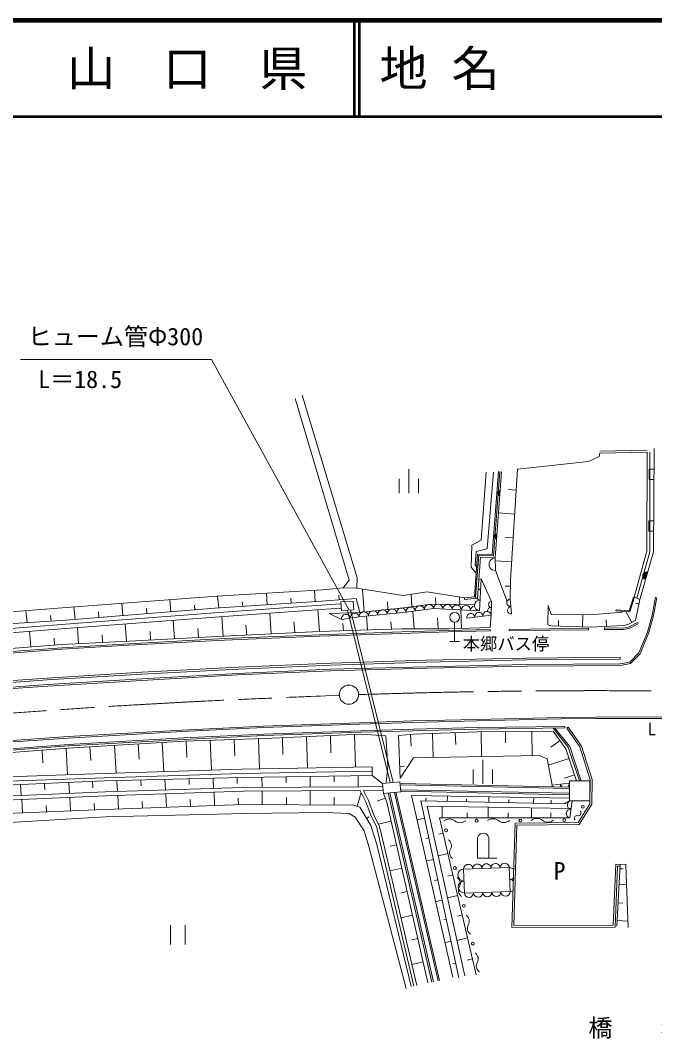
# Model space of a CAD drawing. Units: millimetres, scale not verified. Extents: x 40000 to 680000, y 20000 to 380000.
# Drawn here: x 333016 to 399005, y 274092 to 380000 of the extents above; entities that cross this region are included whole.
import ezdxf
from ezdxf.enums import TextEntityAlignment as Align

# ---------------------------------------------------------------- set-up
doc = ezdxf.new("R2010")
doc.units = ezdxf.units.MM
doc.header["$LTSCALE"] = 1000
doc.linetypes.add('CHAIN', pattern=[18.5, 12, -1.5, 3.5, -1.5])
for name, color, linetype, lineweight in [('M-BGD', 7, 'Continuous', 13), ('M-BMK', 2, 'CHAIN', 13), ('M-BMK-SRVR', 3, 'Continuous', 13), ('M-STR-HTXT', 7, 'Continuous', 18), ('M-STR-STR1', 1, 'Continuous', 13), ('M-STR-STR3', 7, 'Continuous', 13), ('M-TTL', 2, 'Continuous', 140), ('M-TTL-LINE', 7, 'Continuous', 50)]:
    doc.layers.add(name, color=color, linetype=linetype, lineweight=lineweight)
doc.layers.add('M-TTL-TXT', color=7, linetype='Continuous')
doc.styles.add('ＭＳ ゴシック', font='')
doc.styles.get('ＭＳ ゴシック').set_extended_font_data('MS Gothic')

msp = doc.modelspace()

# ---------------------------------------------------------------- linework, layer by layer
at = {"layer": 'M-BGD'}
for p, q in [((361593, 340688), (367227, 321765)), ((368069, 322018), (362337, 341002)), ((393245, 334628), (393301, 334993)), ((393298, 335193), (398214, 335286)), ((393301, 334993), (398218, 335086)), ((398218, 335086), (398209, 324777)), ((398518, 335086), (398509, 324735)), ((398945, 335480), (398893, 324716)), ((384742, 333312), (392130, 334102)), ((392130, 334102), (393245, 334628)), ((373429, 333327), (373429, 330827)), ((380949, 325942), (381483, 333019)), ((382231, 333014), (381576, 325036)), ((382765, 333075), (382119, 324434)), ((382230, 324309), (382885, 333066)), ((383084, 333051), (382415, 324102)), ((382415, 324102), (383084, 333051)), ((384017, 321805), (384742, 333312)), ((398430, 332253), (398435, 333329)), ((398435, 333329), (398935, 333327)), ((372429, 332327), (372429, 330827)), ((374429, 330827), (374429, 332327)), ((398430, 332253), (398930, 332250)), ((383775, 331205), (384606, 331152)), ((382764, 328763), (384449, 328657)), ((398404, 326871), (398409, 327947)), ((398409, 327947), (398909, 327945)), ((383455, 326215), (384292, 326162)), ((398404, 326871), (398904, 326868)), ((379904, 323123), (379981, 325404)), ((379981, 325404), (380949, 325942)), ((380592, 324493), (380260, 320041)), ((380440, 324774), (380320, 323382)), ((380380, 320033), (380703, 324369)), ((381576, 325036), (380440, 324774)), ((380570, 319899), (380889, 324162)), ((382119, 324434), (380592, 324493)), ((380703, 324369), (382230, 324309)), ((380889, 324162), (382415, 324102)), ((382415, 324102), (382446, 322786)), ((398209, 324777), (396863, 320011)), ((398509, 324735), (397140, 319889)), ((398893, 324716), (397456, 319749)), ((380450, 322506), (379904, 323123)), ((380320, 323382), (380548, 323051)), ((382423, 323775), (384135, 323667)), ((368026, 320937), (368069, 322018)), ((382446, 322786), (383647, 319556)), ((366614, 320988), (364460, 320777)), ((367227, 321765), (366614, 320988)), ((366614, 320988), (368026, 320937)), ((372855, 320194), (368026, 320937)), ((380971, 321904), (380793, 318595)), ((382027, 319557), (380971, 321904)), ((383463, 321164), (384005, 321154)), ((383980, 319818), (384017, 321805)), ((353447, 320097), (337833, 318944)), ((364460, 320777), (353447, 320097)), ((353540, 320103), (353657, 318894)), ((358624, 320417), (358702, 319222)), ((361164, 319888), (361197, 319385)), ((363615, 320725), (363692, 319538)), ((364362, 319591), (367943, 319871)), ((366153, 320220), (366184, 319733)), ((367943, 319871), (368338, 318415)), ((368617, 320846), (368773, 318462)), ((372855, 320194), (375341, 320577)), ((373662, 320318), (373747, 319023)), ((375341, 320577), (379219, 319929)), ((376193, 319924), (376234, 319296)), ((378692, 320017), (378744, 319233)), ((379219, 319929), (380380, 320033)), ((379233, 319780), (379219, 319929)), ((380570, 319899), (379233, 319780)), ((380380, 320033), (380393, 319883)), ((396809, 320023), (396344, 318584)), ((396904, 319993), (396415, 318479)), ((396904, 319993), (396809, 320023)), ((397456, 319749), (396904, 319993)), ((398739, 318131), (399099, 320017)), ((398885, 318097), (399247, 319989)), ((337833, 318944), (324992, 317901)), ((337740, 317623), (353235, 318866)), ((338576, 319004), (338702, 317700)), ((343564, 319367), (343687, 318100)), ((346128, 318827), (346179, 318300)), ((348552, 319736), (348672, 318500)), ((351117, 319180), (351164, 318700)), ((353217, 318366), (364264, 319168)), ((353235, 318866), (364362, 319591)), ((356107, 319532), (356153, 319056)), ((364264, 319168), (366357, 319329)), ((364297, 318719), (366391, 318880)), ((366362, 319522), (367645, 319609)), ((366423, 318613), (366362, 319522)), ((367645, 319609), (367707, 318700)), ((372614, 318876), (368338, 318415)), ((371209, 319513), (371260, 318730)), ((372614, 318876), (375499, 319249)), ((376015, 318836), (373149, 318434)), ((375499, 319249), (376482, 319290)), ((380793, 318595), (376015, 318836)), ((376482, 319290), (380272, 319195)), ((382027, 319557), (381995, 318149)), ((383980, 319818), (384129, 318258)), ((387912, 319152), (387906, 317116)), ((388246, 318206), (387912, 319152)), ((396998, 317584), (397456, 319749)), ((397025, 319399), (397367, 319326)), ((333591, 318600), (333712, 317360)), ((336150, 318115), (336208, 317523)), ((337727, 317198), (353217, 318366)), ((337761, 316749), (353250, 317918)), ((341139, 318471), (341195, 317900)), ((353250, 317918), (364297, 318719)), ((354131, 315931), (353983, 317971)), ((359127, 316178), (358970, 318333)), ((364122, 316426), (363957, 318693)), ((368338, 318415), (365138, 318295)), ((365138, 318295), (366431, 317702)), ((367707, 318700), (366423, 318613)), ((368252, 317959), (366431, 317702)), ((367063, 318657), (371494, 300717)), ((367367, 318677), (371796, 300748)), ((373149, 318434), (368252, 317959)), ((369122, 316598), (369018, 318033)), ((373850, 318532), (373972, 316722)), ((376402, 317836), (376477, 316723)), ((378846, 318693), (378908, 316766)), ((381995, 318149), (379451, 317836)), ((381888, 316862), (381995, 318149)), ((392332, 318180), (388246, 318206)), ((391536, 318185), (391494, 316917)), ((395616, 318455), (392332, 318180)), ((394990, 318684), (394983, 318584)), ((396415, 318479), (394983, 318584)), ((396344, 318584), (394990, 318684)), ((395995, 318510), (396624, 317376)), ((398265, 316376), (398739, 318131)), ((398408, 316327), (398885, 318097)), ((324855, 316782), (337740, 317623)), ((324918, 316220), (337727, 317198)), ((324954, 315771), (337761, 316749)), ((339080, 315162), (338952, 316839)), ((344075, 315410), (343937, 317215)), ((349070, 315668), (348923, 317591)), ((351567, 315798), (351494, 316760)), ((356563, 316051), (356482, 317102)), ((361558, 316299), (361471, 317444)), ((364096, 316425), (372696, 316721)), ((366622, 316512), (366567, 317276)), ((371623, 316684), (371567, 317457)), ((372696, 316721), (377598, 316724)), ((377598, 316724), (381888, 316862)), ((378198, 315409), (378198, 317409)), ((388118, 316716), (383861, 316660)), ((388209, 317024), (387906, 317116)), ((392117, 316768), (388118, 316716)), ((392383, 316888), (388209, 317024)), ((389013, 317598), (388994, 316999)), ((392119, 316618), (392117, 316768)), ((395808, 317051), (392383, 316888)), ((393774, 316804), (393773, 316654)), ((395751, 316795), (393774, 316804)), ((393971, 317667), (394004, 316965)), ((396297, 316878), (395751, 316795)), ((396344, 316734), (395762, 316645)), ((396215, 317149), (395808, 317051)), ((396998, 317584), (396215, 317149)), ((397220, 317357), (396297, 316878)), ((397289, 317224), (396344, 316734)), ((397289, 317224), (397220, 317357)), ((334091, 314821), (333966, 316459)), ((336583, 315017), (336527, 315751)), ((341577, 315286), (341516, 316086)), ((354251, 315699), (344295, 315164)), ((344327, 315423), (354234, 315936)), ((346573, 315539), (346505, 316421)), ((354234, 315936), (364096, 316425)), ((364141, 316094), (354251, 315699)), ((364147, 315944), (354258, 315549)), ((372658, 316391), (364141, 316094)), ((372664, 316241), (364147, 315944)), ((377504, 316551), (372658, 316391)), ((377508, 316401), (372664, 316241)), ((381877, 316658), (377504, 316551)), ((381881, 316508), (377508, 316401)), ((381881, 316508), (381877, 316658)), ((383863, 316510), (383861, 316660)), ((388120, 316566), (383863, 316510)), ((392119, 316618), (388120, 316566)), ((395762, 316645), (393773, 316654)), ((397358, 314211), (398265, 316376)), ((397486, 314126), (398408, 316327)), ((337315, 314753), (326363, 313913)), ((337325, 314603), (326375, 313763)), ((326435, 314219), (337317, 315075)), ((344295, 315164), (337315, 314753)), ((337317, 315075), (344327, 315423)), ((344303, 315014), (337325, 314603)), ((354258, 315549), (344303, 315014)), ((377698, 315409), (378698, 315409)), ((375225, 313439), (385683, 313676)), ((385683, 313676), (395414, 313766)), ((385686, 313476), (395416, 313566)), ((395416, 313566), (395414, 313766)), ((396424, 313255), (397358, 314211)), ((396499, 313117), (397486, 314126)), ((345654, 312199), (355688, 312734)), ((345666, 311999), (355697, 312534)), ((355649, 312075), (365286, 312507)), ((355688, 312734), (365337, 313142)), ((355697, 312534), (365344, 312942)), ((365286, 312507), (375256, 312779)), ((365291, 312357), (375260, 312629)), ((365337, 313142), (375225, 313439)), ((365344, 312942), (375230, 313239)), ((375230, 313239), (385686, 313476)), ((375256, 312779), (385684, 312988)), ((375260, 312629), (385686, 312838)), ((385684, 312988), (395432, 313059)), ((385686, 312838), (395447, 312910)), ((395432, 313059), (396424, 313255)), ((395447, 312910), (396499, 313117)), ((326569, 310947), (335804, 311597)), ((326584, 310748), (335817, 311398)), ((335804, 311597), (345654, 312199)), ((335817, 311398), (345666, 311999)), ((335854, 310916), (345649, 311500)), ((345649, 311500), (355649, 312075)), ((345658, 311350), (355657, 311925)), ((355657, 311925), (365291, 312357)), ((326608, 310267), (335854, 310916)), ((326619, 310118), (335863, 310766)), ((335863, 310766), (345658, 311350)), ((373827, 307139), (368284, 306951)), ((380504, 307295), (373827, 307139)), ((380508, 307145), (373831, 306989)), ((389281, 307497), (380504, 307295)), ((389283, 307347), (380508, 307145)), ((392882, 307529), (389281, 307497)), ((392883, 307379), (389283, 307347)), ((402195, 307558), (392882, 307529)), ((402195, 307408), (392883, 307379)), ((349848, 306177), (337992, 305500)), ((358316, 306595), (349848, 306177)), ((358322, 306445), (349856, 306027)), ((368284, 306951), (358316, 306595)), ((368289, 306801), (358322, 306445)), ((368442, 306119), (358358, 305761)), ((373831, 306989), (368289, 306801)), ((373927, 306273), (368442, 306119)), ((373931, 306123), (368447, 305969)), ((380530, 306436), (373927, 306273)), ((380533, 306286), (373931, 306123)), ((389646, 306562), (380530, 306436)), ((389648, 306412), (380533, 306286)), ((390023, 304424), (388441, 306396)), ((390140, 304517), (388632, 306398)), ((389648, 306412), (389646, 306562)), ((390017, 306493), (389853, 306378)), ((391211, 304435), (389853, 306378)), ((391393, 304525), (390017, 306493)), ((337992, 305500), (328508, 304841)), ((338001, 305350), (328519, 304692)), ((337976, 304311), (350020, 305024)), ((349856, 306027), (338001, 305350)), ((349975, 305363), (338013, 304682)), ((349983, 305213), (338023, 304532)), ((358358, 305761), (349975, 305363)), ((358364, 305611), (349983, 305213)), ((350020, 305024), (358410, 305313)), ((350338, 303333), (350279, 305033)), ((352885, 302008), (352778, 305119)), ((355335, 303497), (355276, 305205)), ((357883, 302140), (357775, 305291)), ((368447, 305969), (358364, 305611)), ((358410, 305313), (368472, 305756)), ((360332, 303661), (360273, 305395)), ((362883, 302241), (362770, 305505)), ((365330, 303825), (365268, 305615)), ((367882, 302341), (367766, 305725)), ((368472, 305756), (371055, 305584)), ((371055, 305584), (371231, 302417)), ((372346, 305637), (373944, 305745)), ((372534, 301171), (372346, 305637)), ((373686, 304508), (373604, 305722)), ((373944, 305745), (380530, 305991)), ((375971, 303329), (375878, 305817)), ((378311, 304700), (378266, 305906)), ((380530, 305991), (388458, 306063)), ((380975, 303417), (380952, 305995)), ((383485, 304853), (383475, 306018)), ((386260, 303511), (386237, 306043)), ((388213, 304408), (389160, 305093)), ((388458, 306063), (389778, 304240)), ((338013, 304682), (328583, 303988)), ((338023, 304532), (328593, 303838)), ((328628, 303609), (337976, 304311)), ((335272, 304108), (335344, 302778)), ((337766, 304299), (337914, 301535)), ((340261, 304446), (340339, 303004)), ((342976, 301707), (342805, 304597)), ((345377, 303170), (345284, 304744)), ((347959, 301858), (347779, 304891)), ((389778, 304240), (390886, 300918)), ((390023, 304424), (391182, 300920)), ((390165, 304471), (391325, 300967)), ((392309, 301004), (391211, 304435)), ((392510, 301033), (391393, 304525)), ((372534, 301171), (373903, 303292)), ((373903, 303292), (387005, 303524)), ((381123, 303100), (381123, 300600)), ((387005, 303524), (387817, 303177)), ((387817, 303177), (388341, 300439)), ((387943, 302518), (390111, 303241)), ((341740, 301670), (356044, 302103)), ((356044, 302103), (369617, 302376)), ((356056, 301653), (369626, 301926)), ((369626, 301926), (369612, 301454)), ((369626, 301926), (369617, 302376)), ((371231, 302417), (371064, 300714)), ((372978, 302414), (372482, 302393)), ((380123, 302100), (380123, 300600)), ((382123, 300600), (382123, 302100)), ((329717, 301244), (341740, 301670)), ((329737, 300795), (341755, 301220)), ((329902, 300380), (341755, 300892)), ((340569, 300179), (340538, 300840)), ((341755, 301220), (356056, 301653)), ((341755, 300892), (356131, 301241)), ((343112, 299790), (343063, 300924)), ((345589, 300373), (345562, 300984)), ((348109, 299956), (348062, 301045)), ((350587, 300519), (350562, 301106)), ((353107, 300122), (353062, 301166)), ((355588, 300619), (355561, 301227)), ((356131, 301241), (369612, 301454)), ((358171, 300235), (358155, 301273)), ((360664, 300719), (360654, 301312)), ((363171, 300259), (363154, 301352)), ((365663, 300806), (365654, 301392)), ((368172, 300283), (368153, 301431)), ((369612, 301454), (370700, 300638)), ((370700, 300638), (372502, 300818)), ((372502, 300818), (372606, 299772)), ((389619, 301173), (390682, 301527)), ((392246, 300916), (390146, 300904)), ((390146, 300904), (390157, 298826)), ((392257, 298838), (392246, 300916)), ((392275, 298522), (392309, 301004)), ((392474, 298463), (392510, 301033)), ((330104, 299240), (341875, 299749)), ((333098, 299369), (333045, 300516)), ((335572, 299986), (335543, 300624)), ((338116, 299587), (338066, 300733)), ((341875, 299749), (356212, 300225)), ((341891, 299350), (356220, 299825)), ((353225, 298329), (353165, 299724)), ((356212, 300225), (368380, 300284)), ((356220, 299825), (368385, 299884)), ((358181, 299835), (358174, 298423)), ((363181, 299859), (363174, 298398)), ((368380, 300284), (370710, 300327)), ((368385, 299884), (368964, 298736)), ((368718, 299890), (370717, 299927)), ((368718, 299890), (369240, 298857)), ((370804, 299592), (370700, 300638)), ((372606, 299772), (370804, 299592)), ((376614, 280141), (372093, 299720)), ((372520, 300636), (390107, 300258)), ((372535, 300486), (390104, 300108)), ((372585, 299985), (390093, 299608)), ((372600, 299834), (390090, 299458)), ((388341, 300439), (390115, 300663)), ((330125, 298840), (341891, 299350)), ((333239, 297570), (333179, 298973)), ((338235, 297783), (338174, 299189)), ((343231, 297983), (343170, 299392)), ((345729, 298070), (345700, 298758)), ((348228, 298156), (348167, 299558)), ((350727, 298243), (350696, 298947)), ((355675, 299117), (355700, 298415)), ((360719, 299167), (360715, 298410)), ((365678, 299217), (365674, 298386)), ((368482, 299691), (368054, 298268)), ((368964, 298736), (369492, 297325)), ((369240, 298857), (369769, 297442)), ((370137, 298789), (370982, 299089)), ((370804, 299592), (371130, 298671)), ((371130, 298671), (375424, 279888)), ((375834, 279961), (371290, 299640)), ((375981, 279995), (371441, 299655)), ((376468, 280108), (371943, 299705)), ((373713, 299378), (390143, 299118)), ((373713, 299378), (378022, 280468)), ((374694, 298820), (389633, 298503)), ((378650, 280421), (374694, 298820)), ((375221, 299132), (375214, 298809)), ((377449, 299319), (377437, 298761)), ((379436, 299015), (379429, 298719)), ((381752, 299251), (381739, 298670)), ((383853, 298924), (383847, 298625)), ((386429, 299177), (386416, 298571)), ((388243, 298890), (388236, 298532)), ((389633, 298503), (390157, 298826)), ((390157, 298826), (392257, 298838)), ((390426, 298828), (390195, 297050)), ((330234, 297442), (341753, 297932)), ((335737, 297676), (335708, 298335)), ((340733, 297889), (340703, 298562)), ((341753, 297932), (356230, 298433)), ((356230, 298433), (367696, 298375)), ((367696, 298375), (368341, 298182)), ((368341, 298182), (369476, 296258)), ((375342, 298267), (390289, 298013)), ((379261, 280609), (375342, 298267)), ((376906, 298241), (376905, 297058)), ((381700, 298159), (381699, 297055)), ((386204, 298083), (386204, 297053)), ((391041, 296557), (392275, 298522)), ((391152, 296358), (392474, 298463)), ((330160, 296475), (341865, 297146)), ((341865, 297146), (356403, 297506)), ((356403, 297506), (364763, 297596)), ((364763, 297596), (367217, 297495)), ((367217, 297495), (367853, 297131)), ((367853, 297131), (368775, 295706)), ((369305, 297152), (369041, 296996)), ((369492, 297325), (370103, 296044)), ((369769, 297442), (370388, 296143)), ((370267, 296397), (371581, 296697)), ((374286, 296864), (375078, 297034)), ((376634, 297058), (390195, 297050)), ((380450, 280718), (376634, 297058)), ((379492, 297570), (379492, 297057)), ((383767, 297568), (383767, 297054)), ((391041, 296557), (384486, 296509)), ((388216, 297591), (388216, 297051)), ((368775, 295706), (369287, 294062)), ((369476, 296258), (370106, 294280)), ((370103, 296044), (370493, 294340)), ((370388, 296143), (370785, 294407)), ((384486, 296509), (384161, 285659)), ((384680, 296311), (384367, 285860)), ((391152, 296358), (384680, 296311)), ((375191, 294915), (375518, 294985)), ((376558, 295349), (377008, 295454)), ((380572, 294863), (380572, 292863)), ((381772, 294863), (381772, 292863)), ((369287, 294062), (373142, 279289)), ((370106, 294280), (373675, 279523)), ((370493, 294340), (373966, 279545)), ((370785, 294407), (374258, 279613)), ((371482, 294110), (372138, 294260)), ((375263, 292575), (376002, 292734)), ((376486, 293113), (377500, 293350)), ((380572, 292863), (382572, 292863)), ((371458, 291540), (372696, 291823)), ((383881, 291876), (379136, 291726)), ((383881, 291876), (379136, 291726)), ((379136, 291726), (379215, 289238)), ((379136, 291726), (379215, 289238)), ((383960, 289388), (383881, 291876)), ((383960, 289388), (383881, 291876)), ((394695, 285889), (394962, 292237)), ((394886, 285689), (395153, 292028)), ((394962, 292237), (395423, 292216)), ((395058, 285804), (395423, 292216)), ((395153, 292028), (395414, 292016)), ((395721, 291745), (395398, 291763)), ((395423, 292216), (396002, 292245)), ((396002, 292245), (396052, 291180)), ((376111, 290534), (376459, 290609)), ((377478, 290997), (378020, 291123)), ((396052, 291180), (396236, 285649)), ((372600, 289237), (373253, 289386)), ((379215, 289238), (383960, 289388)), ((379215, 289238), (383960, 289388)), ((396088, 290092), (395305, 290137)), ((376225, 288355), (376912, 288502)), ((377459, 288730), (378521, 288978)), ((395705, 288192), (395196, 288221)), ((372601, 286672), (373810, 286949)), ((377067, 286470), (377336, 286528)), ((378490, 286845), (378991, 286962)), ((396214, 286309), (395091, 286373)), ((348648, 283886), (348648, 285886)), ((350148, 285886), (350148, 283886)), ((384161, 285659), (394886, 285689)), ((384367, 285860), (394695, 285889)), ((373717, 284363), (374367, 284512)), ((377198, 284086), (377832, 284223)), ((378439, 284313), (379550, 284572)), ((373743, 281805), (374924, 282075)), ((378011, 281858), (378326, 281926)), ((379492, 282260), (380059, 282393))]:
    msp.add_line(p, q, dxfattribs=at)
for centre, radius in [((378198, 317909), 500), ((391533, 298201), 150), ((380486, 296758), 150), ((385040, 296784), 150), ((389595, 296811), 150), ((377302, 295757), 150), ((378230, 291831), 150), ((379158, 287905), 150), ((380086, 283979), 150)]:
    msp.add_circle(centre, radius, dxfattribs=at)
for centre, radius, start, end in [((382917, 330814), 250, 85.72468, 265.72468), ((382917, 330814), 200, 85.72468, 265.72468), ((382917, 330814), 150, 85.72468, 265.72468), ((382917, 330814), 100, 85.72468, 265.72468), ((382917, 330814), 50, 85.72468, 265.72468), ((382583, 326339), 250, 85.72468, 265.72468), ((382583, 326339), 200, 85.72468, 265.72468), ((382583, 326339), 150, 85.72468, 265.72468), ((382583, 326339), 100, 85.72468, 265.72468), ((382583, 326339), 50, 85.72468, 265.72468), ((382431, 323444), 658, 91.34645, 271.34645), ((398175, 322232), 400, 73.85977, 253.85977), ((398175, 322232), 400, 73.85977, 253.85977), ((398175, 322232), 350, 73.85977, 253.85977), ((398175, 322232), 300, 73.85977, 253.85977), ((398175, 322232), 250, 73.85977, 253.85977), ((398175, 322232), 200, 73.85977, 253.85977), ((398175, 322232), 150, 73.85977, 253.85977), ((398175, 322232), 100, 73.85977, 253.85977), ((398175, 322232), 50, 73.85977, 253.85977), ((380941, 321352), 552, 86.91912, 113.85474), ((380882, 320249), 552, 218.57654, 266.91912), ((380882, 320249), 552, 86.91912, 116.63786), ((380941, 321352), 552, 236.65393, 266.91912), ((372660, 318386), 492, 5.53961, 185.53961), ((373627, 318501), 482, 7.98728, 187.98728), ((374582, 318635), 482, 7.98728, 187.98728), ((375538, 318769), 482, 7.98728, 187.98728), ((376493, 318812), 478, 357.11119, 177.11119), ((377449, 318763), 478, 357.11119, 177.11119), ((378404, 318715), 478, 357.11119, 177.11119), ((379360, 318667), 478, 357.11119, 177.11119), ((380315, 318619), 478, 95.10214, 177.11119), ((380822, 319146), 552, 86.91912, 266.91912), ((382006, 318548), 399, 88.45418, 180.84237), ((382022, 319252), 305, 89.01076, 269.01076), ((384017, 319428), 392, 95.47531, 275.47531), ((384092, 318648), 392, 95.47531, 275.47531), ((366886, 317766), 460, 8.01512, 188.01512), ((367797, 317894), 460, 8.01512, 188.01512), ((368742, 318006), 492, 5.53961, 185.53961), ((369721, 318101), 492, 5.53961, 185.53961), ((370701, 318196), 492, 5.53961, 185.53961), ((371680, 318291), 492, 5.53961, 185.53961), ((379875, 317888), 427, 7.01315, 187.01315), ((380723, 317992), 427, 7.01315, 187.01315), ((381571, 318097), 427, 7.01315, 187.01315), ((388784, 300495), 447, 187.1854, 206.40512), ((388784, 300495), 447, 332.93093, 7.1854), ((389671, 300607), 447, 187.1854, 223.30444), ((389671, 300607), 447, 316.36605, 7.1854), ((390369, 298387), 449, 82.57819, 262.57819), ((390253, 297496), 449, 82.57819, 262.57819), ((391066, 297548), 277, 256.14896, 43.79679), ((377643, 296031), 910, 51.61985, 129.04529), ((378774, 297458), 910, 231.61985, 309.04529), ((382198, 296058), 910, 51.61985, 129.04529), ((383328, 297485), 910, 231.61985, 309.04529), ((386752, 296084), 910, 51.61985, 129.04529), ((387883, 297511), 910, 231.61985, 309.04529), ((390933, 297009), 277, 76.14896, 223.79679), ((377129, 294161), 736, 330.02876, 56.56838), ((381172, 294863), 600, 0, 180.0001), ((378403, 293426), 736, 150.02876, 236.56838), ((383407, 291861), 475, 1.81102, 181.81102), ((379156, 291104), 622, 91.81102, 271.81102), ((379610, 291741), 475, 1.81102, 181.81102), ((380560, 291771), 475, 1.81102, 181.81102), ((381509, 291801), 475, 1.81102, 181.81102), ((382458, 291831), 475, 1.81102, 181.81102), ((383901, 291254), 622, 45.23922, 91.81102), ((378057, 290236), 736, 330.02876, 56.56838), ((379195, 289860), 622, 91.81102, 271.81102), ((383940, 290010), 622, 54.96041, 91.81102), ((383901, 291254), 622, 271.81102, 310.32927), ((379331, 289500), 736, 150.02876, 236.56838), ((379689, 289253), 475, 181.81102, 1.81102), ((380638, 289283), 475, 181.81102, 1.81102), ((381587, 289313), 475, 181.81102, 1.81102), ((382536, 289343), 475, 181.81102, 1.81102), ((383485, 289373), 475, 181.81102, 1.81102), ((383940, 290010), 622, 271.81102, 301.46101), ((378984, 286310), 736, 330.02876, 56.56838), ((380259, 285575), 736, 150.02876, 236.56838), ((379912, 282384), 736, 330.02876, 56.56838), ((381187, 281649), 736, 150.02876, 236.56838)]:
    msp.add_arc(centre, radius, start, end, dxfattribs=at)
at = {"layer": 'M-BMK'}
for points, knots in [([(268590, 301392), (269085, 301459), (269580, 301526), (270075, 301593), (270571, 301660), (271066, 301726), (271561, 301793), (272057, 301859), (272552, 301925), (273048, 301990), (274706, 302208), (276366, 302416), (278026, 302623), (279686, 302829), (281346, 303032), (283007, 303231), (284667, 303430), (286329, 303625), (287990, 303816), (294747, 304592), (301511, 305302), (308281, 305948), (309410, 306056), (310538, 306162), (311667, 306266), (312796, 306370), (313925, 306473), (315054, 306573), (316183, 306674), (317312, 306773), (318441, 306870), (323743, 307325), (329049, 307738), (334358, 308112), (339667, 308487), (344978, 308824), (350293, 309099), (355607, 309375), (360925, 309590), (366242, 309805)], [0, 0, 0, 0, 1, 1, 1, 2, 2, 2, 3, 3, 3, 4, 4, 4, 5, 5, 5, 6, 6, 6, 7, 7, 7, 8, 8, 8, 9, 9, 9, 10, 10, 10, 11, 11, 11, 12, 12, 12, 13, 13, 13, 13]), ([(368159, 309870), (370215, 309933), (372272, 309995), (374330, 310048), (376387, 310100), (378444, 310142), (380502, 310178), (382559, 310213), (384617, 310240), (386675, 310258), (389384, 310282), (392093, 310288), (394802, 310282), (397511, 310276), (400220, 310259), (402929, 310230), (405638, 310201), (408347, 310161), (411056, 310112), (427474, 309812), (443883, 309164), (460291, 308516)], [0, 0, 0, 0, 1, 1, 1, 2, 2, 2, 3, 3, 3, 4, 4, 4, 5, 5, 5, 6, 6, 6, 7, 7, 7, 7])]:
    msp.add_open_spline(points, degree=3, knots=knots, dxfattribs=at)
at = {"layer": 'M-BMK-SRVR'}
msp.add_circle((367199, 309868), 1000, dxfattribs=at)
at = {"layer": 'M-STR-STR3'}
for p, q in [((352914, 344735), (333033, 344735)), ((367238, 318668), (352914, 344735))]:
    msp.add_line(p, q, dxfattribs=at)
at = {"layer": 'M-TTL'}
msp.add_line((680000, 380000), (40000, 380000), dxfattribs=at)
at = {"layer": 'M-TTL-LINE'}
for p, q in [((367750, 380000), (367750, 370000)), ((368250, 380000), (368250, 370000)), ((40000, 370000), (680000, 370000))]:
    msp.add_line(p, q, dxfattribs=at)

# ---------------------------------------------------------------- texts
at = {"layer": 'M-BGD', "style": 'ＭＳ ゴシック'}
msp.add_text('P', height=1833, dxfattribs=at).set_placement((388488, 292455), align=Align.TOP_LEFT)
at = {"layer": 'M-BMK-SRVR', "style": 'ＭＳ ゴシック'}
msp.add_text('L', height=1320, dxfattribs=at).set_placement((398262, 305231), align=Align.BOTTOM_LEFT)
at = {"layer": 'M-STR-HTXT', "style": 'ＭＳ ゴシック'}
msp.add_text('本郷バス停', height=1320, dxfattribs=at).set_placement((379034, 314100), align=Align.BOTTOM_LEFT)
at = {"layer": 'M-STR-STR1', "style": 'ＭＳ ゴシック'}
msp.add_text('橋\u3000\u3000名', height=1833, dxfattribs=at).set_placement((392116, 273747), align=Align.BOTTOM_LEFT)
at = {"layer": 'M-STR-STR3', "style": 'ＭＳ ゴシック'}
for s, p in [('ヒューム管Φ300', (333791, 348036)), ('L＝18.5', (334865, 343589))]:
    msp.add_text(s, height=1833, dxfattribs=at).set_placement(p, align=Align.TOP_LEFT)
at = {"layer": 'M-TTL-TXT', "style": 'ＭＳ ゴシック'}
msp.add_text('山\u3000口\u3000県', height=3666, dxfattribs=at).set_placement((350375, 375000), align=Align.MIDDLE_CENTER)
msp.add_text('地 名', height=3666, dxfattribs=at).set_placement((370380, 375000), align=Align.MIDDLE_LEFT)

doc.saveas('drawing.dxf')
